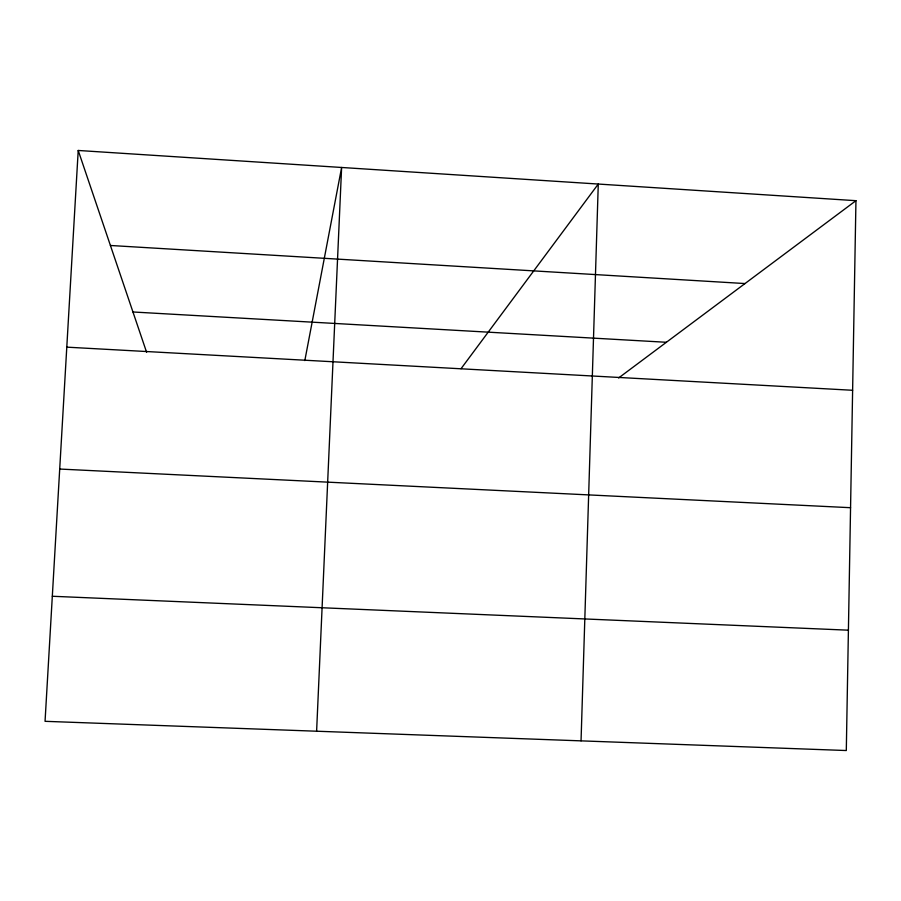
<?xml version="1.0" encoding="UTF-8"?>
<svg xmlns="http://www.w3.org/2000/svg" width="901" height="901" viewBox="0 0 901 901"><rect width="100%" height="100%" fill="white"/><g stroke="black" fill="none" stroke-linecap="round" stroke-linejoin="round"><path stroke-width="1.35" d="M855.95 200.686L846.298 750.533L45.05 721.318L78.218 150.467L855.95 200.686L618.604 377.97M581.044 740.859L598.275 184.052L461.019 368.723M316.611 731.218L341.614 167.473L304.82 360.591M52.314 596.259L848.415 630.182M59.703 469.049L850.567 507.702M66.787 347.155L852.628 390.279M132.954 311.983L666.391 342.279M110.418 245.477L745.003 283.556M78.218 150.467L146.615 352.291"/></g></svg>
